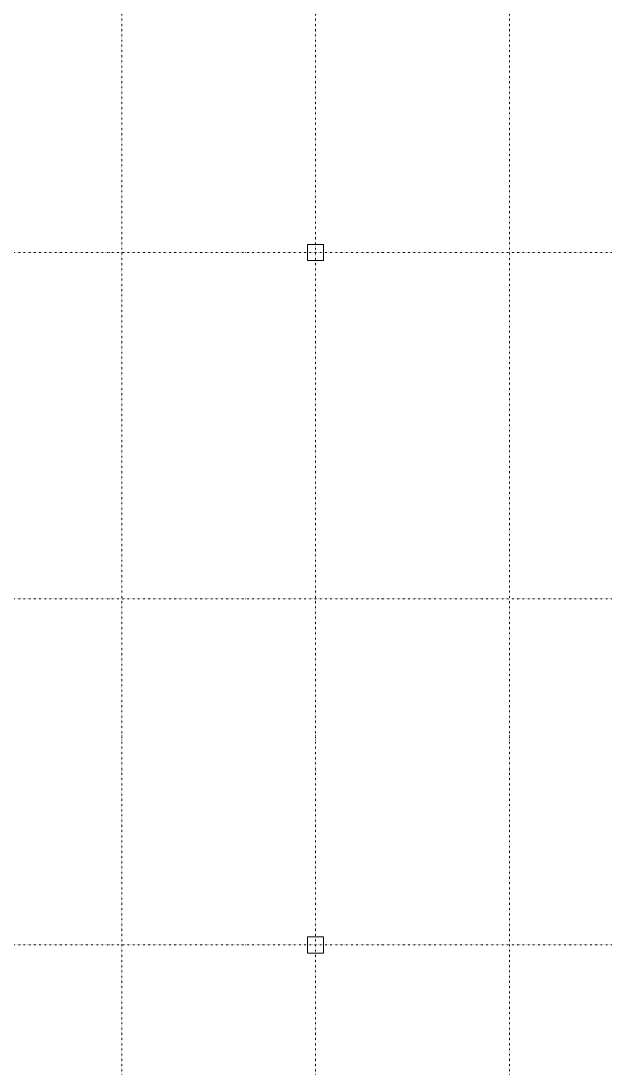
# Model space of a CAD drawing. Extents: x -32000 to 377127, y -29000 to 131250.
# Drawn here: x 22028 to 47350, y 24668 to 70033 of the extents above; entities that cross this region are included whole.
import ezdxf

# ---------------------------------------------------------------- set-up
doc = ezdxf.new("R2010")
doc.units = 0
doc.header["$LTSCALE"] = 250
doc.linetypes.add('H12PL3$0$JJP_三點線', pattern=[0.9, 0.3, -0.15, 0, -0.15, 0, -0.15, 0, -0.15])
doc.layers.add('H12PL3$0$S-COL', color=252, linetype='Continuous')
doc.layers.add('H12PL3$0$S-GRID', color=252, linetype='Continuous')

# ---------------------------------------------------------------- blocks, each defined once
blk = doc.blocks.new('H12PL3')
at = {"layer": 'H12PL3$0$S-COL', "lineweight": 0, "flags": 128}
for points in [[(34450, 59650), (35150, 59650), (35150, 60350), (34450, 60350)], [(34450, 29650), (35150, 29650), (35150, 30350), (34450, 30350)]]:
    blk.add_lwpolyline(points, close=True, dxfattribs=at)
at = {"layer": 'H12PL3$0$S-GRID', "linetype": 'H12PL3$0$JJP_三點線', "lineweight": 0}
for p, q in [((26400, 128250), (26400, -28000)), ((34800, 128250), (34800, -28000)), ((43200, 128250), (43200, -28000)), ((-29000, 60000), (289600, 60000)), ((-29000, 45000), (289600, 45000)), ((-29000, 30000), (289600, 30000))]:
    blk.add_line(p, q, dxfattribs=at)

msp = doc.modelspace()

# ---------------------------------------------------------------- block references
msp.add_blockref('H12PL3', (0, 0))

doc.saveas('drawing.dxf')
